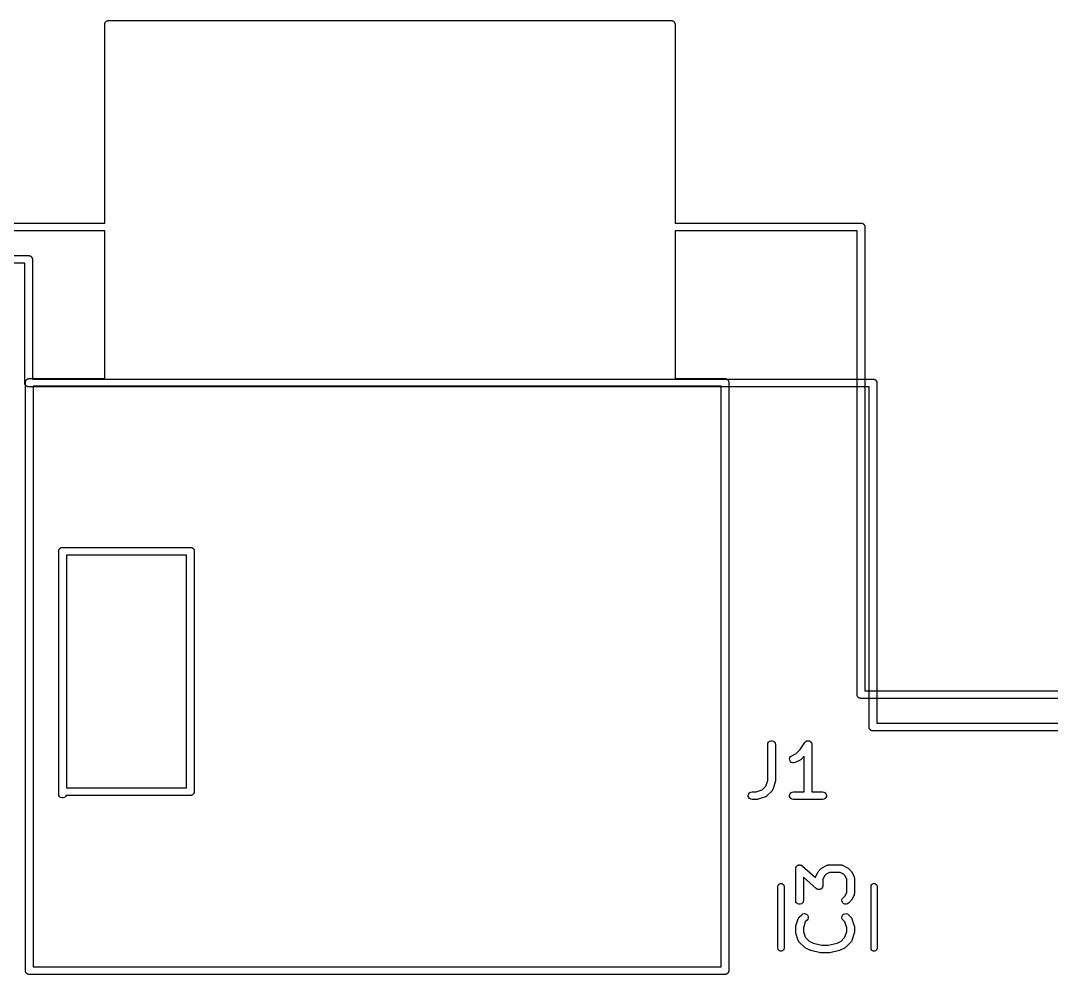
# Model space of a CAD drawing. Extents: x 51.7 to 144.6, y -96 to -33.3.
# Drawn here: x 83.79 to 103.94, y -51.95 to -33.3 of the extents above; entities that cross this region are included whole.
import ezdxf

# ---------------------------------------------------------------- set-up
doc = ezdxf.new("R2010")
doc.units = 0
doc.header["$MEASUREMENT"] = 0
doc.layers.add('BLACK', color=7, linetype='CONTINUOUS')

msp = doc.modelspace()

# ---------------------------------------------------------------- linework, layer by layer
at = {"layer": 'BLACK', "linetype": 'CONTINUOUS'}
for p, q in [((85.436, -33.3648), (85.4383, -33.3585)), ((85.436, -33.3714), (85.436, -33.3648)), ((85.436, -37.263), (85.436, -33.3714)), ((85.436, -33.3714), (85.436, -33.3714)), ((85.4383, -33.3585), (85.4394, -33.352)), ((85.4394, -33.352), (85.4428, -33.3462)), ((85.4428, -33.3462), (85.445, -33.3399)), ((85.445, -33.3399), (85.4493, -33.3348)), ((85.4493, -33.3348), (85.4527, -33.329)), ((85.4527, -33.329), (85.4578, -33.3248)), ((85.4578, -33.3248), (85.462, -33.3197)), ((85.462, -33.3197), (85.4678, -33.3163)), ((85.4678, -33.3163), (85.4729, -33.312)), ((85.4729, -33.312), (85.4792, -33.3098)), ((85.4792, -33.3098), (85.485, -33.3064)), ((85.485, -33.3064), (85.4915, -33.3053)), ((85.4915, -33.3053), (85.4978, -33.303)), ((85.4978, -33.303), (85.5044, -33.303)), ((85.5044, -33.303), (85.5044, -33.303)), ((85.5044, -33.303), (96.5176, -33.303)), ((96.5176, -33.303), (96.5176, -33.303)), ((96.5176, -33.303), (96.5242, -33.303)), ((96.5242, -33.303), (96.5305, -33.3053)), ((96.5305, -33.3053), (96.537, -33.3064)), ((96.537, -33.3064), (96.5428, -33.3098)), ((96.5428, -33.3098), (96.5491, -33.312)), ((96.5491, -33.312), (96.5542, -33.3163)), ((96.5542, -33.3163), (96.56, -33.3197)), ((96.56, -33.3197), (96.5642, -33.3248)), ((96.5642, -33.3248), (96.5693, -33.329)), ((96.5693, -33.329), (96.5727, -33.3348)), ((96.5727, -33.3348), (96.577, -33.3399)), ((96.577, -33.3399), (96.5792, -33.3462)), ((96.5792, -33.3462), (96.5826, -33.352)), ((96.5826, -33.352), (96.5837, -33.3585)), ((96.5837, -33.3585), (96.586, -33.3648)), ((96.586, -33.3648), (96.586, -33.3714)), ((96.586, -33.3714), (96.586, -33.3714)), ((96.586, -33.3714), (96.586, -37.263)), ((54.1882, -37.263), (85.436, -37.263)), ((96.586, -37.263), (100.229, -37.263)), ((100.229, -37.263), (100.229, -37.263)), ((100.229, -37.263), (100.235, -37.263)), ((100.235, -37.263), (100.241, -37.2653)), ((100.241, -37.2653), (100.248, -37.2664)), ((100.248, -37.2664), (100.254, -37.2698)), ((100.254, -37.2698), (100.26, -37.272)), ((100.26, -37.272), (100.265, -37.2763)), ((100.265, -37.2763), (100.271, -37.2797)), ((100.271, -37.2797), (100.275, -37.2848)), ((85.436, -37.413), (54.1144, -37.413)), ((85.436, -40.303), (85.436, -37.413)), ((100.147, -37.413), (96.586, -37.413)), ((96.586, -37.413), (96.586, -40.303)), ((100.147, -46.4886), (100.147, -37.413)), ((100.275, -37.2848), (100.28, -37.289)), ((100.28, -37.289), (100.284, -37.2948)), ((100.284, -37.2948), (100.288, -37.2999)), ((100.288, -37.2999), (100.29, -37.3062)), ((100.29, -37.3062), (100.294, -37.312)), ((100.294, -37.312), (100.295, -37.3185)), ((100.295, -37.3185), (100.297, -37.3248)), ((100.297, -37.3248), (100.297, -37.3314)), ((100.297, -37.3314), (100.297, -37.3314)), ((100.297, -37.3314), (100.297, -46.407)), ((54.0954, -37.898), (83.9536, -37.898)), ((83.872, -38.048), (54.1069, -38.048)), ((83.872, -40.3926), (83.872, -38.048)), ((83.9536, -37.898), (83.9536, -37.898)), ((83.9536, -37.898), (83.9602, -37.898)), ((83.9602, -37.898), (83.9665, -37.9003)), ((83.9665, -37.9003), (83.973, -37.9014)), ((83.973, -37.9014), (83.9788, -37.9048)), ((83.9788, -37.9048), (83.9851, -37.907)), ((83.9851, -37.907), (83.9902, -37.9113)), ((83.9902, -37.9113), (83.996, -37.9147)), ((83.996, -37.9147), (84.0002, -37.9198)), ((84.0002, -37.9198), (84.0053, -37.924)), ((84.0053, -37.924), (84.0087, -37.9298)), ((84.0087, -37.9298), (84.013, -37.9349)), ((84.013, -37.9349), (84.0152, -37.9412)), ((84.0152, -37.9412), (84.0186, -37.947)), ((84.0186, -37.947), (84.0197, -37.9535)), ((84.0197, -37.9535), (84.022, -37.9598)), ((84.022, -37.9598), (84.022, -37.9664)), ((84.022, -37.9664), (84.022, -37.9664)), ((84.022, -37.9664), (84.022, -40.311)), ((83.935, -40.3064), (83.9415, -40.3053)), ((83.9415, -40.3053), (83.9478, -40.303)), ((83.9478, -40.303), (83.9544, -40.303)), ((83.9544, -40.303), (83.9544, -40.303)), ((83.9544, -40.303), (85.436, -40.303)), ((96.586, -40.303), (97.5676, -40.303)), ((97.5676, -40.303), (97.5676, -40.303)), ((97.5676, -40.303), (97.5742, -40.303)), ((97.5742, -40.303), (97.5805, -40.3053)), ((97.5805, -40.3053), (97.587, -40.3064)), ((83.872, -40.3992), (83.872, -40.3926)), ((83.872, -40.3926), (83.872, -40.3926)), ((83.8743, -40.4055), (83.872, -40.3992)), ((83.8754, -40.412), (83.8743, -40.4055)), ((83.8788, -40.4178), (83.8754, -40.412)), ((83.881, -40.4241), (83.8788, -40.4178)), ((83.8853, -40.4292), (83.881, -40.4241)), ((83.8887, -40.435), (83.8853, -40.4292)), ((83.886, -40.3648), (83.8883, -40.3585)), ((83.886, -40.3714), (83.886, -40.3648)), ((83.886, -51.8648), (83.886, -40.3714)), ((83.886, -40.3714), (83.886, -40.3714)), ((83.8883, -40.3585), (83.8894, -40.352)), ((83.8938, -40.4392), (83.8887, -40.435)), ((83.8894, -40.352), (83.8928, -40.3462)), ((83.8928, -40.3462), (83.895, -40.3399)), ((83.898, -40.4443), (83.8938, -40.4392)), ((83.895, -40.3399), (83.8993, -40.3348)), ((83.9038, -40.4477), (83.898, -40.4443)), ((83.8993, -40.3348), (83.9027, -40.329)), ((83.9027, -40.329), (83.9078, -40.3248)), ((83.9089, -40.452), (83.9038, -40.4477)), ((83.9078, -40.3248), (83.912, -40.3197)), ((83.9152, -40.4542), (83.9089, -40.452)), ((83.912, -40.3197), (83.9178, -40.3163)), ((83.921, -40.4576), (83.9152, -40.4542)), ((83.9178, -40.3163), (83.9229, -40.312)), ((83.9275, -40.4587), (83.921, -40.4576)), ((83.9229, -40.312), (83.9292, -40.3098)), ((83.9338, -40.461), (83.9275, -40.4587)), ((83.9292, -40.3098), (83.935, -40.3064)), ((83.9404, -40.461), (83.9338, -40.461)), ((100.382, -40.461), (83.9404, -40.461)), ((83.9404, -40.461), (83.9404, -40.461)), ((84.022, -40.311), (100.464, -40.311)), ((97.486, -40.453), (84.036, -40.453)), ((84.036, -40.453), (84.036, -51.803)), ((97.486, -51.803), (97.486, -40.453)), ((97.587, -40.3064), (97.5928, -40.3098)), ((97.5928, -40.3098), (97.5991, -40.312)), ((97.5991, -40.312), (97.6042, -40.3163)), ((97.6042, -40.3163), (97.61, -40.3197)), ((97.61, -40.3197), (97.6142, -40.3248)), ((97.6142, -40.3248), (97.6193, -40.329)), ((97.6193, -40.329), (97.6227, -40.3348)), ((97.6227, -40.3348), (97.627, -40.3399)), ((97.627, -40.3399), (97.6292, -40.3462)), ((97.6292, -40.3462), (97.6326, -40.352)), ((97.6326, -40.352), (97.6337, -40.3585)), ((97.6337, -40.3585), (97.636, -40.3648)), ((97.636, -40.3648), (97.636, -40.3714)), ((97.636, -40.3714), (97.636, -40.3714)), ((97.636, -40.3714), (97.636, -51.8846)), ((100.382, -47.1038), (100.382, -40.461)), ((100.464, -40.311), (100.464, -40.311)), ((100.464, -40.311), (100.47, -40.311)), ((100.47, -40.311), (100.476, -40.3133)), ((100.476, -40.3133), (100.483, -40.3144)), ((100.483, -40.3144), (100.489, -40.3178)), ((100.489, -40.3178), (100.495, -40.32)), ((100.495, -40.32), (100.5, -40.3243)), ((100.5, -40.3243), (100.506, -40.3277)), ((100.506, -40.3277), (100.51, -40.3328)), ((100.51, -40.3328), (100.515, -40.337)), ((100.515, -40.337), (100.519, -40.3428)), ((100.519, -40.3428), (100.523, -40.3479)), ((100.523, -40.3479), (100.525, -40.3542)), ((100.525, -40.3542), (100.529, -40.36)), ((100.529, -40.36), (100.53, -40.3665)), ((100.53, -40.3665), (100.532, -40.3728)), ((100.532, -40.3728), (100.532, -40.3794)), ((100.532, -40.3794), (100.532, -40.3794)), ((100.532, -40.3794), (100.532, -47.042)), ((84.536, -43.6648), (84.5383, -43.6585)), ((84.536, -43.6714), (84.536, -43.6648)), ((84.536, -48.3714), (84.536, -43.6714)), ((84.536, -43.6714), (84.536, -43.6714)), ((84.5383, -43.6585), (84.5394, -43.652)), ((84.5394, -43.652), (84.5428, -43.6462)), ((84.5428, -43.6462), (84.545, -43.6399)), ((84.545, -43.6399), (84.5493, -43.6348)), ((84.5493, -43.6348), (84.5527, -43.629)), ((84.5527, -43.629), (84.5578, -43.6248)), ((84.5578, -43.6248), (84.562, -43.6197)), ((84.562, -43.6197), (84.5678, -43.6163)), ((84.5678, -43.6163), (84.5729, -43.612)), ((84.5729, -43.612), (84.5792, -43.6098)), ((84.5792, -43.6098), (84.585, -43.6064)), ((84.585, -43.6064), (84.5915, -43.6053)), ((84.5915, -43.6053), (84.5978, -43.603)), ((84.5978, -43.603), (84.6044, -43.603)), ((84.6044, -43.603), (84.6044, -43.603)), ((84.6044, -43.603), (87.1176, -43.603)), ((87.1176, -43.603), (87.1176, -43.603)), ((87.1176, -43.603), (87.1242, -43.603)), ((87.1242, -43.603), (87.1305, -43.6053)), ((87.1305, -43.6053), (87.137, -43.6064)), ((87.137, -43.6064), (87.1428, -43.6098)), ((87.1428, -43.6098), (87.1491, -43.612)), ((87.1491, -43.612), (87.1542, -43.6163)), ((87.1542, -43.6163), (87.16, -43.6197)), ((87.16, -43.6197), (87.1642, -43.6248)), ((87.1642, -43.6248), (87.1693, -43.629)), ((87.1693, -43.629), (87.1727, -43.6348)), ((87.1727, -43.6348), (87.177, -43.6399)), ((87.177, -43.6399), (87.1792, -43.6462)), ((87.1792, -43.6462), (87.1826, -43.652)), ((87.1826, -43.652), (87.1837, -43.6585)), ((87.1837, -43.6585), (87.186, -43.6648)), ((87.186, -43.6648), (87.186, -43.6714)), ((87.186, -43.6714), (87.186, -43.6714)), ((87.186, -43.6714), (87.186, -48.3846)), ((84.686, -43.753), (84.686, -48.303)), ((87.036, -43.753), (84.686, -43.753)), ((87.036, -48.303), (87.036, -43.753)), ((100.147, -46.4952), (100.147, -46.4886)), ((100.147, -46.4886), (100.147, -46.4886)), ((100.149, -46.5015), (100.147, -46.4952)), ((100.15, -46.508), (100.149, -46.5015)), ((100.154, -46.5138), (100.15, -46.508)), ((100.156, -46.5201), (100.154, -46.5138)), ((100.16, -46.5252), (100.156, -46.5201)), ((100.164, -46.531), (100.16, -46.5252)), ((100.169, -46.5352), (100.164, -46.531)), ((100.173, -46.5403), (100.169, -46.5352)), ((100.179, -46.5437), (100.173, -46.5403)), ((100.184, -46.548), (100.179, -46.5437)), ((100.19, -46.5502), (100.184, -46.548)), ((100.196, -46.5536), (100.19, -46.5502)), ((100.297, -46.407), (121.483, -46.407)), ((100.203, -46.5547), (100.196, -46.5536)), ((100.209, -46.557), (100.203, -46.5547)), ((100.215, -46.557), (100.209, -46.557)), ((121.565, -46.557), (100.215, -46.557)), ((100.215, -46.557), (100.215, -46.557)), ((100.382, -47.1302), (100.382, -47.1038)), ((100.384, -47.1365), (100.382, -47.1302)), ((100.385, -47.143), (100.384, -47.1365)), ((100.389, -47.1488), (100.385, -47.143)), ((100.391, -47.1551), (100.389, -47.1488)), ((100.395, -47.1602), (100.391, -47.1551)), ((100.532, -47.042), (121.464, -47.042)), ((100.399, -47.166), (100.395, -47.1602)), ((100.404, -47.1702), (100.399, -47.166)), ((100.408, -47.1753), (100.404, -47.1702)), ((100.414, -47.1787), (100.408, -47.1753)), ((100.419, -47.183), (100.414, -47.1787)), ((100.425, -47.1852), (100.419, -47.183)), ((100.431, -47.1886), (100.425, -47.1852)), ((100.438, -47.1897), (100.431, -47.1886)), ((100.444, -47.192), (100.438, -47.1897)), ((100.45, -47.192), (100.444, -47.192)), ((121.546, -47.192), (100.45, -47.192)), ((100.45, -47.192), (100.45, -47.192)), ((98.3977, -47.4584), (98.4022, -47.4327)), ((98.3977, -48.1605), (98.3977, -47.4584)), ((98.4022, -47.4327), (98.4152, -47.4102)), ((98.4152, -47.4102), (98.4352, -47.3934)), ((98.4352, -47.3934), (98.4596, -47.3845)), ((98.4596, -47.3845), (98.4857, -47.3845)), ((98.4857, -47.3845), (98.5102, -47.3934)), ((98.5102, -47.3934), (98.5301, -47.4102)), ((98.5301, -47.4102), (98.5431, -47.4327)), ((98.5431, -47.4327), (98.5477, -47.4584)), ((98.5477, -47.4584), (98.5477, -48.1727)), ((98.952, -47.6348), (99.0334, -47.5535)), ((99.0334, -47.5535), (99.1245, -47.4168)), ((99.1245, -47.4168), (99.1274, -47.4138)), ((99.1274, -47.4138), (99.1295, -47.4102)), ((99.1295, -47.4102), (99.1364, -47.4044)), ((99.1364, -47.4044), (99.1425, -47.3979)), ((99.1425, -47.3979), (99.1463, -47.3961)), ((99.1463, -47.3961), (99.1495, -47.3934)), ((99.1495, -47.3934), (99.1579, -47.3904)), ((99.1579, -47.3904), (99.1659, -47.3864)), ((99.1659, -47.3864), (99.17, -47.3859)), ((99.17, -47.3859), (99.1739, -47.3845)), ((99.1739, -47.3845), (99.1829, -47.3845)), ((99.1829, -47.3845), (99.1918, -47.3835)), ((99.1918, -47.3835), (99.1958, -47.3845)), ((99.1958, -47.3845), (99.2, -47.3845)), ((99.2, -47.3845), (99.2084, -47.3876)), ((99.2084, -47.3876), (99.2171, -47.3897)), ((99.2171, -47.3897), (99.2205, -47.392)), ((99.2205, -47.392), (99.2245, -47.3934)), ((99.2245, -47.3934), (99.2313, -47.3992)), ((99.2313, -47.3992), (99.2388, -47.4041)), ((99.2388, -47.4041), (99.2412, -47.4075)), ((99.2412, -47.4075), (99.2444, -47.4102)), ((99.2444, -47.4102), (99.2489, -47.4179)), ((99.2489, -47.4179), (99.2542, -47.4251)), ((99.2542, -47.4251), (99.2554, -47.4291)), ((99.2554, -47.4291), (99.2574, -47.4327)), ((99.2574, -47.4327), (99.259, -47.4415)), ((99.259, -47.4415), (99.2615, -47.4501)), ((99.2615, -47.4501), (99.2612, -47.4543)), ((99.2612, -47.4543), (99.262, -47.4584)), ((99.262, -47.4584), (99.262, -48.3834)), ((98.8264, -47.7396), (98.8324, -47.7143)), ((98.8293, -47.7655), (98.8264, -47.7396)), ((98.8324, -47.7143), (98.8468, -47.6925)), ((98.8468, -47.6925), (98.8677, -47.677)), ((98.8677, -47.677), (98.952, -47.6348)), ((99.0397, -47.7564), (99.03, -47.7636)), ((99.0495, -47.7495), (99.0397, -47.7564)), ((99.112, -47.6871), (99.0495, -47.7495)), ((99.112, -48.3834), (99.112, -47.6871)), ((98.841, -47.7888), (98.8293, -47.7655)), ((98.8599, -47.8067), (98.841, -47.7888)), ((98.8838, -47.817), (98.8599, -47.8067)), ((98.9098, -47.8186), (98.8838, -47.817)), ((98.9348, -47.8112), (98.9098, -47.8186)), ((99.03, -47.7636), (98.9348, -47.8112)), ((98.3595, -48.275), (98.3977, -48.1605)), ((84.686, -48.303), (87.036, -48.303)), ((98.1748, -48.3834), (98.2893, -48.3452)), ((98.2893, -48.3452), (98.3595, -48.275)), ((98.4806, -48.365), (98.4781, -48.3686)), ((98.4838, -48.3621), (98.4806, -48.365)), ((98.488, -48.3544), (98.4838, -48.3621)), ((98.493, -48.3472), (98.488, -48.3544)), ((98.4941, -48.343), (98.493, -48.3472)), ((98.4962, -48.3392), (98.4941, -48.343)), ((98.5438, -48.1964), (98.4962, -48.3392)), ((98.5456, -48.1845), (98.5438, -48.1964)), ((98.5477, -48.1727), (98.5456, -48.1845)), ((84.536, -48.4346), (84.536, -48.3714)), ((84.536, -48.3714), (84.536, -48.3714)), ((84.5394, -48.454), (84.536, -48.4346)), ((84.5527, -48.477), (84.5394, -48.454)), ((84.5729, -48.494), (84.5527, -48.477)), ((84.5978, -48.503), (84.5729, -48.494)), ((84.6242, -48.503), (84.5978, -48.503)), ((84.6491, -48.494), (84.6242, -48.503)), ((84.6693, -48.477), (84.6491, -48.494)), ((84.6826, -48.454), (84.6693, -48.477)), ((84.6827, -48.453), (84.6826, -48.454)), ((87.1176, -48.453), (84.6827, -48.453)), ((87.1242, -48.453), (87.1176, -48.453)), ((87.1176, -48.453), (87.1176, -48.453)), ((87.1305, -48.4507), (87.1242, -48.453)), ((87.137, -48.4496), (87.1305, -48.4507)), ((87.1428, -48.4462), (87.137, -48.4496)), ((87.1491, -48.444), (87.1428, -48.4462)), ((87.1542, -48.4397), (87.1491, -48.444)), ((87.16, -48.4363), (87.1542, -48.4397)), ((87.1642, -48.4312), (87.16, -48.4363)), ((87.1693, -48.427), (87.1642, -48.4312)), ((87.1727, -48.4212), (87.1693, -48.427)), ((87.177, -48.4161), (87.1727, -48.4212)), ((87.1792, -48.4098), (87.177, -48.4161)), ((87.1826, -48.404), (87.1792, -48.4098)), ((87.1837, -48.3975), (87.1826, -48.404)), ((87.186, -48.3912), (87.1837, -48.3975)), ((87.186, -48.3846), (87.186, -48.3846)), ((87.186, -48.3846), (87.186, -48.3912)), ((98.0179, -48.4454), (98.0268, -48.4209)), ((98.0179, -48.4714), (98.0179, -48.4454)), ((98.0268, -48.4959), (98.0179, -48.4714)), ((98.0268, -48.4209), (98.0435, -48.4009)), ((98.0435, -48.5158), (98.0268, -48.4959)), ((98.0435, -48.4009), (98.0661, -48.3879)), ((98.0661, -48.5289), (98.0435, -48.5158)), ((98.0661, -48.3879), (98.0917, -48.3834)), ((98.0917, -48.5334), (98.0661, -48.5289)), ((98.0917, -48.3834), (98.1748, -48.3834)), ((98.187, -48.5334), (98.0917, -48.5334)), ((98.1988, -48.5313), (98.187, -48.5334)), ((98.2107, -48.5295), (98.1988, -48.5313)), ((98.3535, -48.4819), (98.2107, -48.5295)), ((98.3573, -48.4799), (98.3535, -48.4819)), ((98.3615, -48.4787), (98.3573, -48.4799)), ((98.3687, -48.4737), (98.3615, -48.4787)), ((98.3764, -48.4695), (98.3687, -48.4737)), ((98.3793, -48.4663), (98.3764, -48.4695)), ((98.3828, -48.4638), (98.3793, -48.4663)), ((98.4781, -48.3686), (98.3828, -48.4638)), ((98.8274, -48.4454), (98.8363, -48.4209)), ((98.8274, -48.4714), (98.8274, -48.4454)), ((98.8363, -48.4959), (98.8274, -48.4714)), ((98.8363, -48.4209), (98.853, -48.4009)), ((98.853, -48.5158), (98.8363, -48.4959)), ((98.853, -48.4009), (98.8756, -48.3879)), ((98.8756, -48.5289), (98.853, -48.5158)), ((98.8756, -48.3879), (98.9012, -48.3834)), ((98.9012, -48.5334), (98.8756, -48.5289)), ((98.9012, -48.3834), (99.112, -48.3834)), ((99.4727, -48.5334), (98.9012, -48.5334)), ((99.262, -48.3834), (99.4727, -48.3834)), ((99.4727, -48.3834), (99.4983, -48.3879)), ((99.4983, -48.5289), (99.4727, -48.5334)), ((99.4983, -48.3879), (99.5209, -48.4009)), ((99.5209, -48.5158), (99.4983, -48.5289)), ((99.5209, -48.4009), (99.5376, -48.4209)), ((99.5376, -48.4959), (99.5209, -48.5158)), ((99.5376, -48.4209), (99.5465, -48.4454)), ((99.5465, -48.4714), (99.5376, -48.4959)), ((99.5465, -48.4454), (99.5465, -48.4714)), ((98.9454, -49.8873), (98.9467, -49.8801)), ((98.9454, -50.5063), (98.9454, -49.8873)), ((98.9467, -49.8801), (98.9468, -49.8727)), ((98.9468, -49.8727), (98.9489, -49.8673)), ((98.9489, -49.8673), (98.9499, -49.8616)), ((98.9499, -49.8616), (98.9536, -49.8553)), ((98.9536, -49.8553), (98.9562, -49.8484)), ((98.9562, -49.8484), (98.96, -49.8441)), ((98.96, -49.8441), (98.9629, -49.8391)), ((98.9629, -49.8391), (98.9685, -49.8344)), ((98.9685, -49.8344), (98.9734, -49.8288)), ((98.9734, -49.8288), (98.9784, -49.8261)), ((98.9784, -49.8261), (98.9829, -49.8223)), ((98.9829, -49.8223), (98.9898, -49.8198)), ((98.9898, -49.8198), (98.9962, -49.8163)), ((98.9962, -49.8163), (99.0019, -49.8154)), ((99.0019, -49.8154), (99.0074, -49.8134)), ((99.0074, -49.8134), (99.0147, -49.8134)), ((99.0147, -49.8134), (99.0219, -49.8123)), ((99.0219, -49.8123), (99.0276, -49.8134)), ((99.0276, -49.8134), (99.0334, -49.8134)), ((99.0334, -49.8134), (99.0403, -49.8159)), ((99.0403, -49.8159), (99.0475, -49.8174)), ((99.0475, -49.8174), (99.0524, -49.8204)), ((99.0524, -49.8204), (99.0579, -49.8223)), ((99.0579, -49.8223), (99.0635, -49.827)), ((99.0635, -49.827), (99.0698, -49.8308)), ((99.0698, -49.8308), (99.3298, -50.0583)), ((99.3343, -50.0442), (99.3819, -49.949)), ((99.3819, -49.949), (99.389, -49.9393)), ((99.389, -49.9393), (99.3959, -49.9295)), ((99.3959, -49.9295), (99.4435, -49.8819)), ((99.4435, -49.8819), (99.4534, -49.875)), ((99.4534, -49.875), (99.463, -49.8678)), ((99.463, -49.8678), (99.5583, -49.8202)), ((99.6095, -49.9623), (99.541, -49.9965)), ((99.5583, -49.8202), (99.5624, -49.819)), ((99.5624, -49.819), (99.5662, -49.8168)), ((99.5662, -49.8168), (99.5748, -49.8153)), ((99.5748, -49.8153), (99.5832, -49.8128)), ((99.5832, -49.8128), (99.5875, -49.813)), ((99.5875, -49.813), (99.5918, -49.8123)), ((99.5918, -49.8123), (99.8299, -49.8123)), ((99.8122, -49.9623), (99.6095, -49.9623)), ((99.8807, -49.9965), (99.8122, -49.9623)), ((99.8299, -49.8123), (99.8342, -49.813)), ((99.8342, -49.813), (99.8385, -49.8128)), ((99.8385, -49.8128), (99.8469, -49.8153)), ((99.8469, -49.8153), (99.8556, -49.8168)), ((99.8556, -49.8168), (99.8593, -49.819)), ((99.8593, -49.819), (99.8634, -49.8202)), ((99.8634, -49.8202), (99.9587, -49.8678)), ((99.9587, -49.8678), (99.9683, -49.875)), ((99.9683, -49.875), (99.9782, -49.8819)), ((99.9782, -49.8819), (100.026, -49.9295)), ((100.026, -49.9295), (100.033, -49.9393)), ((100.033, -49.9393), (100.04, -49.949)), ((100.04, -49.949), (100.087, -50.0442)), ((98.6275, -50.1817), (98.6474, -50.1744)), ((98.6474, -50.1744), (98.6686, -50.1744)), ((98.6686, -50.1744), (98.6885, -50.1817)), ((99.3519, -50.2771), (99.0954, -50.0526)), ((99.0954, -50.0526), (99.0954, -50.5063)), ((99.3298, -50.0583), (99.3309, -50.0521)), ((99.3309, -50.0521), (99.333, -50.0484)), ((99.333, -50.0484), (99.3343, -50.0442)), ((99.5106, -50.0269), (99.4763, -50.0955)), ((99.4763, -50.0955), (99.4763, -50.2206)), ((99.541, -49.9965), (99.5106, -50.0269)), ((99.9111, -50.0269), (99.8807, -49.9965)), ((99.9454, -50.0955), (99.9111, -50.0269)), ((99.9454, -50.3458), (99.9454, -50.0955)), ((100.087, -50.0442), (100.089, -50.0484)), ((100.089, -50.0484), (100.091, -50.0521)), ((100.091, -50.0521), (100.092, -50.0608)), ((100.092, -50.0608), (100.095, -50.0692)), ((100.095, -50.0692), (100.095, -50.0735)), ((100.095, -50.0735), (100.095, -50.0778)), ((100.095, -50.0778), (100.095, -50.3635)), ((100.448, -50.1817), (100.467, -50.1744)), ((100.467, -50.1744), (100.489, -50.1744)), ((100.489, -50.1744), (100.508, -50.1817)), ((98.598, -50.2292), (98.6007, -50.2136)), ((98.598, -51.4438), (98.598, -50.2292)), ((98.6007, -50.2136), (98.6113, -50.1953)), ((98.6113, -50.1953), (98.6275, -50.1817)), ((98.6885, -50.1817), (98.7047, -50.1953)), ((98.7047, -50.1953), (98.7153, -50.2136)), ((98.7153, -50.2136), (98.718, -50.2292)), ((98.718, -50.2292), (98.718, -51.4438)), ((99.3582, -50.2809), (99.3519, -50.2771)), ((99.3638, -50.2856), (99.3582, -50.2809)), ((99.3693, -50.2876), (99.3638, -50.2856)), ((99.3742, -50.2905), (99.3693, -50.2876)), ((99.3814, -50.292), (99.3742, -50.2905)), ((99.3883, -50.2945), (99.3814, -50.292)), ((99.3941, -50.2945), (99.3883, -50.2945)), ((99.3998, -50.2956), (99.3941, -50.2945)), ((99.407, -50.2945), (99.3998, -50.2956)), ((99.4144, -50.2945), (99.407, -50.2945)), ((99.4198, -50.2925), (99.4144, -50.2945)), ((99.4255, -50.2916), (99.4198, -50.2925)), ((99.4319, -50.2881), (99.4255, -50.2916)), ((99.4388, -50.2856), (99.4319, -50.2881)), ((99.4433, -50.2818), (99.4388, -50.2856)), ((99.4483, -50.2791), (99.4433, -50.2818)), ((99.4532, -50.2735), (99.4483, -50.2791)), ((99.4588, -50.2688), (99.4532, -50.2735)), ((99.4617, -50.2638), (99.4588, -50.2688)), ((99.4655, -50.2595), (99.4617, -50.2638)), ((99.4681, -50.2526), (99.4655, -50.2595)), ((99.4718, -50.2463), (99.4681, -50.2526)), ((99.4728, -50.2406), (99.4718, -50.2463)), ((99.4749, -50.2352), (99.4728, -50.2406)), ((99.4751, -50.2278), (99.4749, -50.2352)), ((99.4763, -50.2206), (99.4751, -50.2278)), ((99.9111, -50.4143), (99.9454, -50.3458)), ((100.092, -50.3805), (100.091, -50.3891)), ((100.095, -50.3721), (100.092, -50.3805)), ((100.095, -50.3635), (100.095, -50.3677)), ((100.095, -50.3677), (100.095, -50.3721)), ((100.418, -50.2292), (100.421, -50.2136)), ((100.418, -51.4438), (100.418, -50.2292)), ((100.421, -50.2136), (100.431, -50.1953)), ((100.431, -50.1953), (100.448, -50.1817)), ((100.508, -50.1817), (100.525, -50.1953)), ((100.525, -50.1953), (100.535, -50.2136)), ((100.535, -50.2136), (100.538, -50.2292)), ((100.538, -50.2292), (100.538, -51.4438)), ((98.9499, -50.532), (98.9454, -50.5063)), ((98.9629, -50.5545), (98.9499, -50.532)), ((98.9829, -50.5713), (98.9629, -50.5545)), ((99.0074, -50.5802), (98.9829, -50.5713)), ((99.0334, -50.5802), (99.0074, -50.5802)), ((99.0579, -50.5713), (99.0334, -50.5802)), ((99.0778, -50.5545), (99.0579, -50.5713)), ((99.0909, -50.532), (99.0778, -50.5545)), ((99.0954, -50.5063), (99.0909, -50.532)), ((99.8504, -50.4998), (99.8572, -50.4746)), ((99.8527, -50.5257), (99.8504, -50.4998)), ((99.8637, -50.5494), (99.8527, -50.5257)), ((99.8572, -50.4746), (99.8721, -50.4533)), ((99.8821, -50.5678), (99.8637, -50.5494)), ((99.8721, -50.4533), (99.9111, -50.4143)), ((99.9057, -50.5788), (99.8821, -50.5678)), ((99.9317, -50.581), (99.9057, -50.5788)), ((99.9568, -50.5743), (99.9317, -50.581)), ((99.9782, -50.5594), (99.9568, -50.5743)), ((100.026, -50.5117), (99.9782, -50.5594)), ((100.033, -50.5019), (100.026, -50.5117)), ((100.04, -50.4923), (100.033, -50.5019)), ((100.087, -50.397), (100.04, -50.4923)), ((100.089, -50.3929), (100.087, -50.397)), ((100.091, -50.3891), (100.089, -50.3929)), ((99.0626, -50.7866), (99.0839, -50.7717)), ((99.0839, -50.7717), (99.1091, -50.765)), ((99.1091, -50.765), (99.135, -50.7672)), ((99.135, -50.7672), (99.1586, -50.7782)), ((99.1586, -50.7782), (99.1771, -50.7966)), ((99.8637, -50.7966), (99.8821, -50.7782)), ((99.8821, -50.7782), (99.9057, -50.7672)), ((99.9057, -50.7672), (99.9317, -50.765)), ((99.9317, -50.765), (99.9568, -50.7717)), ((99.9568, -50.7717), (99.9782, -50.7866)), ((98.9492, -51.0064), (98.9968, -50.8636)), ((98.9968, -50.8636), (98.9989, -50.8598)), ((98.9989, -50.8598), (99, -50.8556)), ((99, -50.8556), (99.0051, -50.8484)), ((99.0051, -50.8484), (99.0093, -50.8407)), ((99.0093, -50.8407), (99.0125, -50.8378)), ((99.0125, -50.8378), (99.015, -50.8343)), ((99.015, -50.8343), (99.0626, -50.7866)), ((99.1336, -50.9278), (99.0954, -51.0423)), ((99.1687, -50.8927), (99.1336, -50.9278)), ((99.1836, -50.8714), (99.1687, -50.8927)), ((99.1771, -50.7966), (99.1881, -50.8203)), ((99.1903, -50.8462), (99.1836, -50.8714)), ((99.1881, -50.8203), (99.1903, -50.8462)), ((99.8504, -50.8462), (99.8527, -50.8203)), ((99.8572, -50.8714), (99.8504, -50.8462)), ((99.8527, -50.8203), (99.8637, -50.7966)), ((99.8721, -50.8927), (99.8572, -50.8714)), ((99.9072, -50.9278), (99.8721, -50.8927)), ((99.9454, -51.0423), (99.9072, -50.9278)), ((99.9782, -50.7866), (100.026, -50.8343)), ((100.026, -50.8343), (100.028, -50.8378)), ((100.028, -50.8378), (100.032, -50.8407)), ((100.032, -50.8407), (100.036, -50.8484)), ((100.036, -50.8484), (100.041, -50.8556)), ((100.041, -50.8556), (100.042, -50.8598)), ((100.042, -50.8598), (100.044, -50.8636)), ((100.044, -50.8636), (100.092, -51.0064)), ((98.9454, -51.0301), (98.9475, -51.0183)), ((98.9454, -51.1254), (98.9454, -51.0301)), ((98.9475, -51.1372), (98.9454, -51.1254)), ((98.9475, -51.0183), (98.9492, -51.0064)), ((98.9492, -51.1491), (98.9475, -51.1372)), ((98.9968, -51.292), (98.9492, -51.1491)), ((99.0954, -51.0423), (99.0954, -51.1132)), ((99.0954, -51.1132), (99.1336, -51.2277)), ((99.9072, -51.2277), (99.9454, -51.1132)), ((99.9454, -51.1132), (99.9454, -51.0423)), ((100.092, -51.1491), (100.044, -51.292)), ((100.092, -51.0064), (100.093, -51.0183)), ((100.093, -51.1372), (100.092, -51.1491)), ((100.093, -51.0183), (100.095, -51.0301)), ((100.095, -51.1254), (100.093, -51.1372)), ((100.095, -51.0301), (100.095, -51.1254)), ((98.9989, -51.2958), (98.9968, -51.292)), ((99, -51.2999), (98.9989, -51.2958)), ((99.0051, -51.3071), (99, -51.2999)), ((99.0093, -51.3149), (99.0051, -51.3071)), ((99.0125, -51.3177), (99.0093, -51.3149)), ((99.015, -51.3213), (99.0125, -51.3177)), ((99.1102, -51.4165), (99.015, -51.3213)), ((99.1336, -51.2277), (99.2077, -51.3018)), ((99.2077, -51.3018), (99.2847, -51.3403)), ((99.2847, -51.3403), (99.4582, -51.3837)), ((99.4582, -51.3837), (99.5826, -51.3837)), ((99.5826, -51.3837), (99.7561, -51.3403)), ((99.7561, -51.3403), (99.8331, -51.3018)), ((99.8331, -51.3018), (99.9072, -51.2277)), ((100.026, -51.3213), (99.9306, -51.4165)), ((100.028, -51.3177), (100.026, -51.3213)), ((100.032, -51.3149), (100.028, -51.3177)), ((100.036, -51.3071), (100.032, -51.3149)), ((100.041, -51.2999), (100.036, -51.3071)), ((100.042, -51.2958), (100.041, -51.2999)), ((100.044, -51.292), (100.042, -51.2958)), ((98.6007, -51.4594), (98.598, -51.4438)), ((98.6113, -51.4777), (98.6007, -51.4594)), ((98.6275, -51.4913), (98.6113, -51.4777)), ((98.6474, -51.4986), (98.6275, -51.4913)), ((98.6686, -51.4986), (98.6474, -51.4986)), ((98.6885, -51.4913), (98.6686, -51.4986)), ((98.7047, -51.4777), (98.6885, -51.4913)), ((98.7153, -51.4594), (98.7047, -51.4777)), ((98.718, -51.4438), (98.7153, -51.4594)), ((99.12, -51.4234), (99.1102, -51.4165)), ((99.1297, -51.4306), (99.12, -51.4234)), ((99.2249, -51.4782), (99.1297, -51.4306)), ((99.2328, -51.4805), (99.2249, -51.4782)), ((99.2403, -51.4839), (99.2328, -51.4805)), ((99.4308, -51.5315), (99.2403, -51.4839)), ((99.4399, -51.5321), (99.4308, -51.5315)), ((99.449, -51.5337), (99.4399, -51.5321)), ((99.5918, -51.5337), (99.449, -51.5337)), ((99.6008, -51.5321), (99.5918, -51.5337)), ((99.61, -51.5315), (99.6008, -51.5321)), ((99.8005, -51.4839), (99.61, -51.5315)), ((99.808, -51.4805), (99.8005, -51.4839)), ((99.8158, -51.4782), (99.808, -51.4805)), ((99.9111, -51.4306), (99.8158, -51.4782)), ((99.9207, -51.4234), (99.9111, -51.4306)), ((99.9306, -51.4165), (99.9207, -51.4234)), ((100.421, -51.4594), (100.418, -51.4438)), ((100.431, -51.4777), (100.421, -51.4594)), ((100.448, -51.4913), (100.431, -51.4777)), ((100.467, -51.4986), (100.448, -51.4913)), ((100.489, -51.4986), (100.467, -51.4986)), ((100.508, -51.4913), (100.489, -51.4986)), ((100.525, -51.4777), (100.508, -51.4913)), ((100.535, -51.4594), (100.525, -51.4777)), ((100.538, -51.4438), (100.535, -51.4594)), ((83.886, -51.8912), (83.886, -51.8648)), ((83.8883, -51.8975), (83.886, -51.8912)), ((83.8894, -51.904), (83.8883, -51.8975)), ((83.8928, -51.9098), (83.8894, -51.904)), ((83.895, -51.9161), (83.8928, -51.9098)), ((83.8993, -51.9212), (83.895, -51.9161)), ((83.9027, -51.927), (83.8993, -51.9212)), ((83.9078, -51.9312), (83.9027, -51.927)), ((83.912, -51.9363), (83.9078, -51.9312)), ((83.9178, -51.9397), (83.912, -51.9363)), ((83.9229, -51.944), (83.9178, -51.9397)), ((83.9292, -51.9462), (83.9229, -51.944)), ((83.935, -51.9496), (83.9292, -51.9462)), ((83.9415, -51.9507), (83.935, -51.9496)), ((83.9478, -51.953), (83.9415, -51.9507)), ((83.9544, -51.953), (83.9478, -51.953)), ((97.5676, -51.953), (83.9544, -51.953)), ((83.9544, -51.953), (83.9544, -51.953)), ((84.036, -51.803), (97.486, -51.803)), ((97.5742, -51.953), (97.5676, -51.953)), ((97.5676, -51.953), (97.5676, -51.953)), ((97.5805, -51.9507), (97.5742, -51.953)), ((97.587, -51.9496), (97.5805, -51.9507)), ((97.5928, -51.9462), (97.587, -51.9496)), ((97.5991, -51.944), (97.5928, -51.9462)), ((97.6042, -51.9397), (97.5991, -51.944)), ((97.61, -51.9363), (97.6042, -51.9397)), ((97.6142, -51.9312), (97.61, -51.9363)), ((97.6193, -51.927), (97.6142, -51.9312)), ((97.6227, -51.9212), (97.6193, -51.927)), ((97.627, -51.9161), (97.6227, -51.9212)), ((97.6292, -51.9098), (97.627, -51.9161)), ((97.6326, -51.904), (97.6292, -51.9098)), ((97.6337, -51.8975), (97.6326, -51.904)), ((97.636, -51.8912), (97.6337, -51.8975)), ((97.636, -51.8846), (97.636, -51.8846)), ((97.636, -51.8846), (97.636, -51.8912))]:
    msp.add_line(p, q, dxfattribs=at)

doc.saveas('drawing.dxf')
